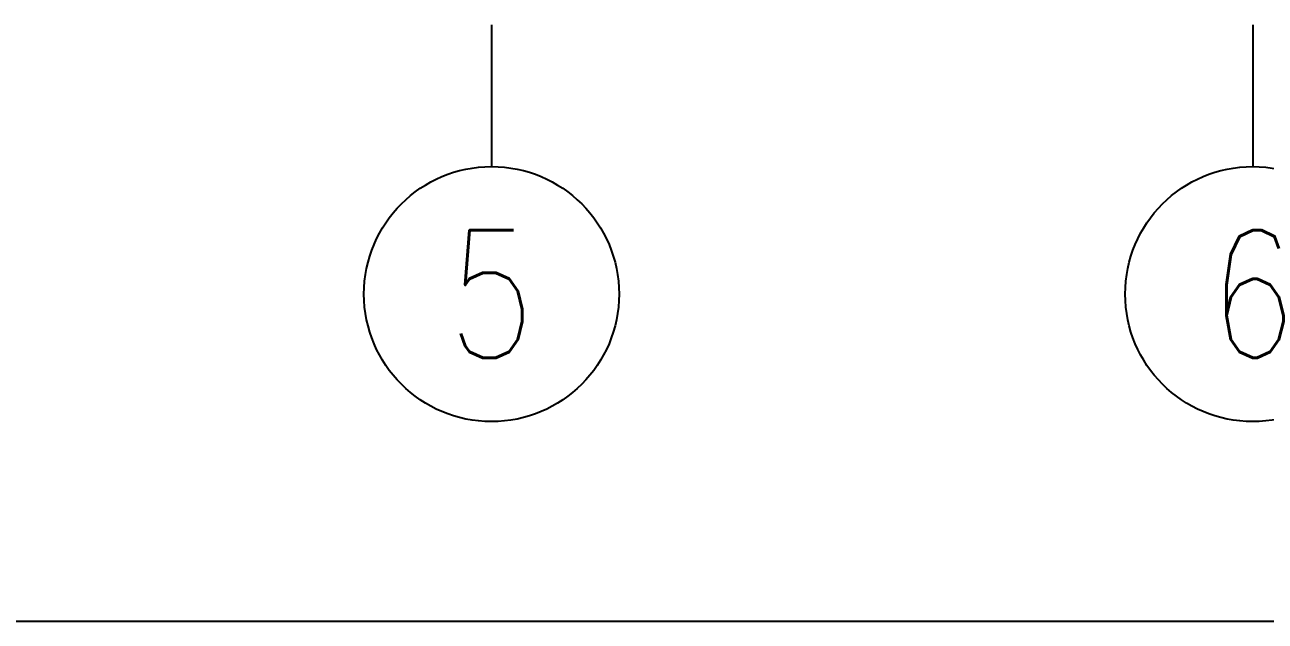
# Model space of a CAD drawing. Header units: millimetres. Extents: x 0 to 134087, y -49114 to 20834.
# Drawn here: x 42881 to 43854, y -40935 to -40467 of the extents above; entities that cross this region are included whole.
import ezdxf
from ezdxf.enums import TextEntityAlignment as Align

# ---------------------------------------------------------------- set-up
doc = ezdxf.new("R2010")
doc.units = ezdxf.units.MM
doc.header["$LTSCALE"] = 35
for name, color, linetype in [('CON-C', 4, 'Continuous'), ('CON-W', 7, 'Continuous'), ('CON-Y', 2, 'Continuous')]:
    doc.layers.add(name, color=color, linetype=linetype)
doc.styles.add('SIMPLEX', font='simplex.shx', dxfattribs={"width": 0.8})

# ---------------------------------------------------------------- blocks, each defined once
blk = doc.blocks.new('col-line')
at = {"layer": 'CON-Y'}
blk.add_line((0, 3), (0, 8), dxfattribs=at)
blk.add_circle((0, 12.5), 4.5, dxfattribs=at)
at = {"layer": 'CON-C', "style": 'SIMPLEX', "width": 0.8}
blk.add_attdef('1', text='', height=4.5, dxfattribs=at).set_placement((0, 12.5), align=Align.MIDDLE_CENTER)

msp = doc.modelspace()

# ---------------------------------------------------------------- linework, layer by layer
at = {"layer": 'CON-C'}
msp.add_line((40922.2513, -40935.0284), (44219.9063, -40935.0284), dxfattribs=at)

# ---------------------------------------------------------------- block references
at = {"layer": 'CON-W'}
ref = msp.add_blockref('col-line', (43247.2948, -40400.8041), dxfattribs=dict(at, xscale=22.22222222222222, yscale=22.22222222222222, zscale=22.22222222222222, rotation=180))
ref.add_attrib('1', '5', dxfattribs={"layer": 'CON-C', "height": 100, "style": 'SIMPLEX', "width": 0.8}).set_placement((43247.2948, -40678.5819), align=Align.MIDDLE_CENTER)
ref = msp.add_blockref('col-line', (43844.1698, -40400.8041), dxfattribs=dict(at, xscale=22.22222222222222, yscale=22.22222222222222, zscale=22.22222222222222, rotation=180))
ref.add_attrib('1', '6', dxfattribs={"layer": 'CON-C', "height": 100, "style": 'SIMPLEX', "width": 0.8}).set_placement((43844.1698, -40678.5819), align=Align.MIDDLE_CENTER)

doc.saveas('drawing.dxf')
